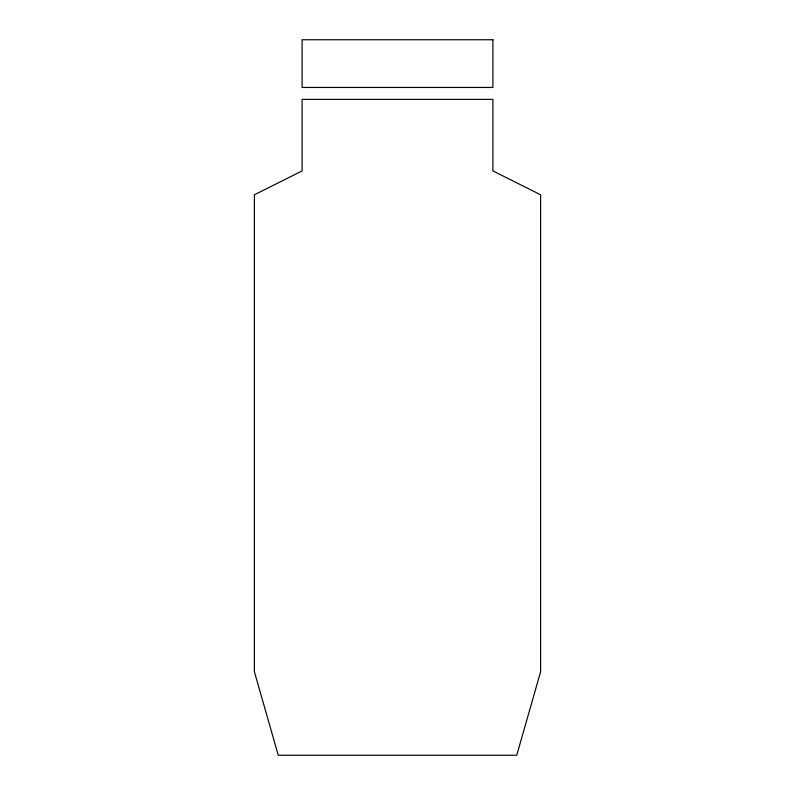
<?xml version="1.0" encoding="UTF-8"?>
<svg xmlns="http://www.w3.org/2000/svg" width="795" height="795" viewBox="0 0 795 795"><rect width="100%" height="100%" fill="white"/><g stroke="black" fill="none" stroke-linecap="round" stroke-linejoin="round"><path stroke-width="1.19" d="M540.6 671.775L516.75 755.25L278.25 755.25L254.4 671.775L254.4 194.775L302.1 170.925L302.1 99.375L492.9 99.375L492.9 170.925L540.6 194.775L540.6 671.775M492.9 39.75L302.1 39.75L302.1 87.45L492.9 87.45L492.9 39.75"/></g></svg>
